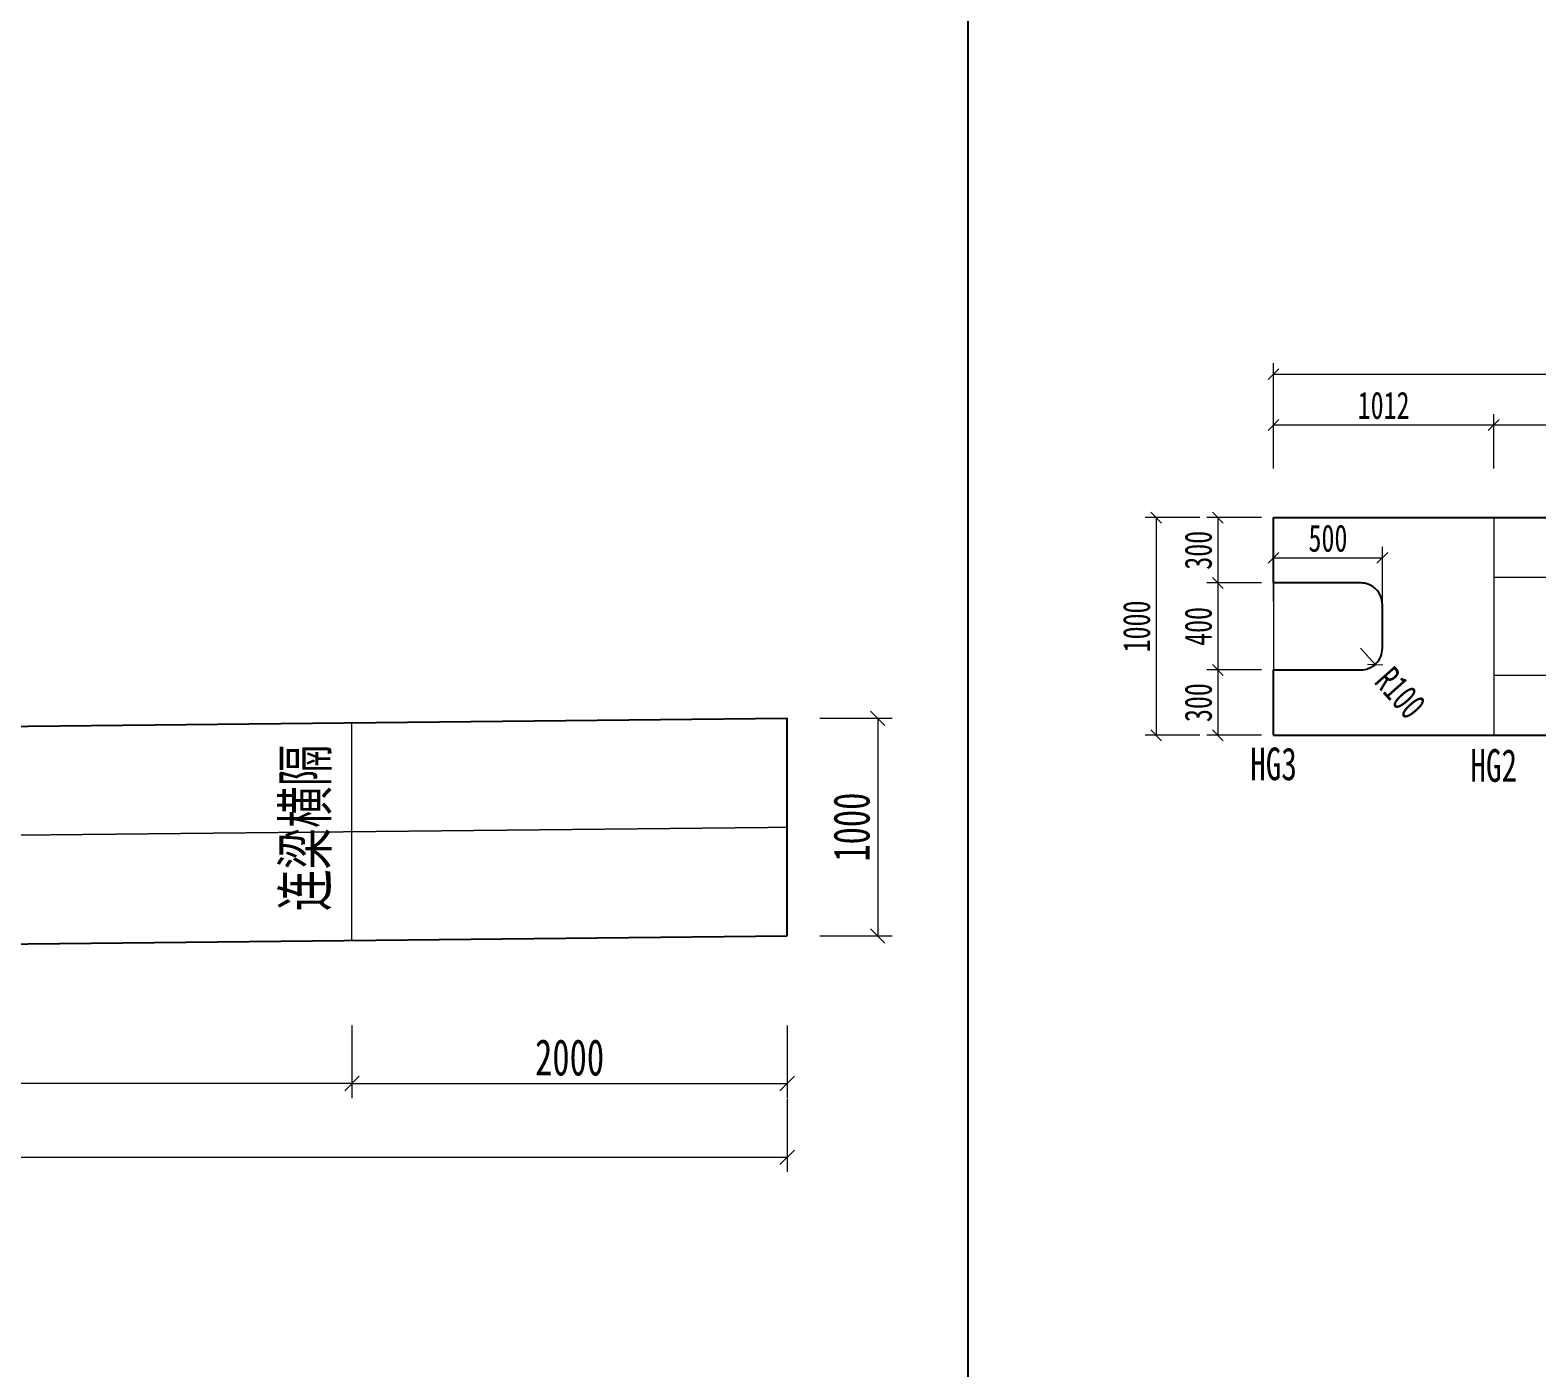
# Model space of a CAD drawing. Header units: millimetres. Extents: x -60009 to 63758, y -2164 to 95433.
# Drawn here: x 2041 to 8964, y 24024 to 30171 of the extents above; entities that cross this region are included whole.
import ezdxf
from ezdxf.enums import TextEntityAlignment as Align

# ---------------------------------------------------------------- set-up
doc = ezdxf.new("R2010")
doc.units = ezdxf.units.MM
doc.linetypes.add('CENTER2', pattern=[28.575, 19.05, -3.175, 3.175, -3.175])
doc.layers.get('Defpoints').update_dxf_attribs({"color": 8})
for name, color, linetype, lineweight in [('中心线', 2, 'CENTER2', 15), ('文字', 7, 'Continuous', 15), ('细实线', 4, 'Continuous', 15), ('钢板粗线', 1, 'Continuous', 25)]:
    doc.layers.add(name, color=color, linetype=linetype, lineweight=lineweight)
doc.styles.add('111', font='仿宋_GB2312.TTF', dxfattribs={"width": 0.7})
doc.styles.add('BM_Dim', font='仿宋_GB2312.TTF', dxfattribs={"width": 0.85})
doc.dimstyles.new('200', dxfattribs={"dimscale": 0, "dimtxt": 2.5, "dimasz": 1, "dimexe": 1, "dimexo": 1, "dimgap": 0.6, "dimtad": 1, "dimdec": 0, "dimdsep": 46, "dimtxsty": '111', "dimblk": 'OBLIQUE', "dimcen": 0, "dimclrd": 4, "dimclre": 4, "dimclrt": 4, "dimadec": 1, "dimazin": 2, "dimtfac": 1, "dimtdec": 0, "dimtix": 1, "dimtmove": 2, "dimatfit": 3, "dimfxl": 4, "dimfxlon": 1, "dimtolj": 1, "dimlwd": -1, "dimlwe": -1, "dimarcsym": 0})

# ---------------------------------------------------------------- blocks, each defined once
blk = doc.blocks.new('_Oblique')
at = {"color": 0, "linetype": 'ByBlock', "lineweight": -2}
blk.add_line((-0.5, -0.5), (0.5, 0.5), dxfattribs=at)
blk = doc.blocks.new('*D271')
at = {"layer": 'Defpoints', "color": 0, "transparency": 16777216}
for p in [(21100.9, 67033.4), (21986.2, 67032), (21099.3, 66017.4), (21984.6, 66032), (21099.2, 65919.6)]:
    blk.add_point(p, dxfattribs=at)
at = {"layer": '细实线', "color": 4, "transparency": 16777216}
for p, q in [((21099.2, 65986.3), (21099.1, 65903)), ((21984.6, 65984.9), (21984.4, 65901.5))]:
    blk.add_line(p, q, dxfattribs=at)
blk.add_arc((-34515894092.1, -21492456430780), 21492484212182.8, 89.907985640573, 89.907985642933, dxfattribs=at)
at = {"layer": '细实线', "color": 4, "transparency": 16777216, "xscale": 16.66666666666666, "yscale": 16.66666666666666, "zscale": 16.66666666666666}
for p, rotation in [((21099.1, 65919.6), 179.9079856429328), ((21984.4, 65918.2), 359.9079856405726)]:
    blk.add_blockref('_Oblique', p, dxfattribs=dict(at, rotation=rotation))
at = {"layer": '细实线', "color": 4, "transparency": 16777216, "insert": (21541.8, 65948.7), "char_height": 41.67, "attachment_point": 5, "rotation": 359.90799, "style": '111'}
blk.add_mtext('885', dxfattribs=at)
blk = doc.blocks.new('*D273')
at = {"layer": 'Defpoints', "color": 0, "transparency": 16777216}
for p in [(21101.2, 67117), (21100.9, 67033.4), (21986.2, 67032), (21099.3, 66017.4), (21984.6, 66032)]:
    blk.add_point(p, dxfattribs=at)
at = {"layer": '细实线', "color": 4, "transparency": 16777216}
for p, q in [((21100.9, 67050.4), (21101.1, 67133.7)), ((21986.3, 67049), (21986.4, 67132.3))]:
    blk.add_line(p, q, dxfattribs=at)
blk.add_arc((-34515894092.1, -21492456430780), 21492484213380.2, 89.907985640573, 89.907985642933, dxfattribs=at)
at = {"layer": '细实线', "color": 4, "transparency": 16777216, "xscale": 16.66666666666666, "yscale": 16.66666666666666, "zscale": 16.66666666666666}
for p, rotation in [((21101.1, 67117), 179.9079856429328), ((21986.4, 67115.6), 359.9079856405726)]:
    blk.add_blockref('_Oblique', p, dxfattribs=dict(at, rotation=rotation))
at = {"layer": '细实线', "color": 4, "transparency": 16777216, "insert": (21543.8, 67146.2), "char_height": 41.67, "attachment_point": 5, "rotation": 359.90799, "style": '111'}
blk.add_mtext('885', dxfattribs=at)
blk = doc.blocks.new('*D926')
at = {"layer": 'Defpoints', "color": 0, "transparency": 16777216}
for p in [(3519.9, 26028.7), (-14480.3, 25834.4), (-14480.3, 25330.3)]:
    blk.add_point(p, dxfattribs=at)
at = {"layer": '细实线', "color": 4, "transparency": 16777216}
for p, q in [((-14480.3, 25597), (-14480.3, 25263.7)), ((3519.9, 25597), (3519.9, 25263.7)), ((3519.9, 25330.3), (-14480.3, 25330.3))]:
    blk.add_line(p, q, dxfattribs=at)
at = {"layer": '细实线', "color": 4, "transparency": 16777216, "xscale": 66.66666666666666, "yscale": 66.66666666666666, "zscale": 66.66666666666666, "rotation": 180}
blk.add_blockref('_Oblique', (-14480.3, 25330.3), dxfattribs=at)
at = {"layer": '细实线', "color": 4, "transparency": 16777216, "xscale": 66.66666666666666, "yscale": 66.66666666666666, "zscale": 66.66666666666666}
blk.add_blockref('_Oblique', (3519.9, 25330.3), dxfattribs=at)
at = {"layer": '细实线', "color": 4, "transparency": 16777216, "insert": (-5480.2, 25449.6), "char_height": 166.67, "attachment_point": 5, "style": '111'}
blk.add_mtext('\\A1;6×3000', dxfattribs=at)
blk = doc.blocks.new('*D927')
at = {"layer": 'Defpoints', "color": 0, "transparency": 16777216}
for p in [(3519.9, 26135.4), (5519.9, 26135.4), (5519.9, 25330.3)]:
    blk.add_point(p, dxfattribs=at)
at = {"layer": '细实线', "color": 4, "transparency": 16777216}
for p, q in [((3519.9, 25597), (3519.9, 25263.7)), ((5519.9, 25597), (5519.9, 25263.7)), ((3519.9, 25330.3), (5519.9, 25330.3))]:
    blk.add_line(p, q, dxfattribs=at)
at = {"layer": '细实线', "color": 4, "transparency": 16777216, "xscale": 66.66666666666666, "yscale": 66.66666666666666, "zscale": 66.66666666666666, "rotation": 180}
blk.add_blockref('_Oblique', (3519.9, 25330.3), dxfattribs=at)
at = {"layer": '细实线', "color": 4, "transparency": 16777216, "xscale": 66.66666666666666, "yscale": 66.66666666666666, "zscale": 66.66666666666666}
blk.add_blockref('_Oblique', (5519.9, 25330.3), dxfattribs=at)
at = {"layer": '细实线', "color": 4, "transparency": 16777216, "insert": (4519.9, 25449.6), "char_height": 166.67, "attachment_point": 5, "style": '111'}
blk.add_mtext('\\A1;2000', dxfattribs=at)
blk = doc.blocks.new('*D928')
at = {"layer": 'Defpoints', "color": 0, "transparency": 16777216}
for p in [(5519.9, 25489.6), (-17859.2, 25430.6), (5519.9, 24991.4)]:
    blk.add_point(p, dxfattribs=at)
at = {"layer": '细实线', "color": 4, "transparency": 16777216}
for p, q in [((-17859.2, 25258.1), (-17859.2, 24924.7)), ((5519.9, 25258.1), (5519.9, 24924.7)), ((-17859.2, 24991.4), (5519.9, 24991.4))]:
    blk.add_line(p, q, dxfattribs=at)
at = {"layer": '细实线', "color": 4, "transparency": 16777216, "xscale": 66.66666666666666, "yscale": 66.66666666666666, "zscale": 66.66666666666666, "rotation": 180}
blk.add_blockref('_Oblique', (-17859.2, 24991.4), dxfattribs=at)
at = {"layer": '细实线', "color": 4, "transparency": 16777216, "xscale": 66.66666666666666, "yscale": 66.66666666666666, "zscale": 66.66666666666666}
blk.add_blockref('_Oblique', (5519.9, 24991.4), dxfattribs=at)
at = {"layer": '细实线', "color": 4, "transparency": 16777216, "insert": (-6169.6, 25110.7), "char_height": 166.67, "attachment_point": 5, "style": '111'}
blk.add_mtext('\\A1;23379', dxfattribs=at)
blk = doc.blocks.new('*D945')
at = {"layer": 'Defpoints', "color": 0, "transparency": 16777216}
for p in [(-13262.3, 28036.3), (-14260.9, 27551.3), (-13494.8, 27331.9), (5519.9, 27008.6), (-15809.6, 26790.5)]:
    blk.add_point(p, dxfattribs=at)
at = {"layer": '细实线', "color": 4, "transparency": 16777216}
blk.add_arc((-15827.4, 26790.3), 2394.6, 0.5858, 25.90744, dxfattribs=at)
at = {"layer": '细实线', "color": 4, "transparency": 16777216, "xscale": 66.66666666666666, "yscale": 66.66666666666666, "zscale": 66.66666666666666}
for p, rotation in [((-13673.4, 27836.6), 115.9074376870824), ((-13432.9, 26814.8), 270.5857953001402)]:
    blk.add_blockref('_Oblique', p, dxfattribs=dict(at, rotation=rotation))
at = {"layer": '细实线', "color": 4, "transparency": 16777216, "insert": (-13380.4, 27366.4), "char_height": 166.667, "attachment_point": 5, "rotation": 283.24662, "style": '111'}
blk.add_mtext('\\A1;25.3%%d', dxfattribs=at)
blk = doc.blocks.new('*D947')
at = {"layer": 'Defpoints', "color": 0, "transparency": 16777216}
for p in [(5519.9, 27008.6), (5519.9, 26008.6), (5935.5, 26008.6)]:
    blk.add_point(p, dxfattribs=at)
at = {"layer": '细实线', "color": 4, "transparency": 16777216}
for p, q in [((5668.9, 27008.6), (6002.2, 27008.6)), ((5935.5, 27008.6), (5935.5, 26008.6)), ((5668.9, 26008.6), (6002.2, 26008.6))]:
    blk.add_line(p, q, dxfattribs=at)
at = {"layer": '细实线', "color": 4, "transparency": 16777216, "xscale": 66.66666666666666, "yscale": 66.66666666666666, "zscale": 66.66666666666666}
for p, rotation in [((5935.5, 27008.6), 90), ((5935.5, 26008.6), 270)]:
    blk.add_blockref('_Oblique', p, dxfattribs=dict(at, rotation=rotation))
at = {"layer": '细实线', "color": 4, "transparency": 16777216, "insert": (5816.2, 26508.6), "char_height": 166.67, "attachment_point": 5, "rotation": 90, "style": '111'}
blk.add_mtext('\\A1;1000', dxfattribs=at)
blk = doc.blocks.new('*D1131')
at = {"layer": 'Defpoints', "color": 0, "transparency": 16777216}
for p in [(7754.2, 27930.8), (7214.8, 26930.8), (7754.2, 26930.8)]:
    blk.add_point(p, dxfattribs=at)
at = {"layer": '细实线', "color": 4, "transparency": 16777216}
for p, q in [((7414.8, 27930.8), (7164.8, 27930.8)), ((7214.8, 27930.8), (7214.8, 26930.8)), ((7414.8, 26930.8), (7164.8, 26930.8))]:
    blk.add_line(p, q, dxfattribs=at)
at = {"layer": '细实线', "color": 4, "transparency": 16777216, "xscale": 50, "yscale": 50, "zscale": 50}
for p, rotation in [((7214.8, 27930.8), 90), ((7214.8, 26930.8), 270)]:
    blk.add_blockref('_Oblique', p, dxfattribs=dict(at, rotation=rotation))
at = {"layer": '细实线', "color": 4, "transparency": 16777216, "insert": (7125.4, 27430.8), "char_height": 125, "attachment_point": 5, "rotation": 90, "style": '111'}
blk.add_mtext('\\A1;1000', dxfattribs=at)
blk = doc.blocks.new('*D1132')
at = {"layer": 'Defpoints', "color": 0, "transparency": 16777216}
for p in [(7754.2, 27930.8), (7498.4, 27630.8), (7754.2, 27630.8)]:
    blk.add_point(p, dxfattribs=at)
at = {"layer": '细实线', "color": 4, "transparency": 16777216}
for p, q in [((7698.4, 27930.8), (7448.4, 27930.8)), ((7498.4, 27930.8), (7498.4, 27630.8)), ((7698.4, 27630.8), (7448.4, 27630.8))]:
    blk.add_line(p, q, dxfattribs=at)
at = {"layer": '细实线', "color": 4, "transparency": 16777216, "xscale": 50, "yscale": 50, "zscale": 50}
for p, rotation in [((7498.4, 27930.8), 90), ((7498.4, 27630.8), 270)]:
    blk.add_blockref('_Oblique', p, dxfattribs=dict(at, rotation=rotation))
at = {"layer": '细实线', "color": 4, "transparency": 16777216, "insert": (7408.9, 27780.8), "char_height": 125, "attachment_point": 5, "rotation": 90, "style": '111'}
blk.add_mtext('\\A1;300', dxfattribs=at)
blk = doc.blocks.new('*D1133')
at = {"layer": 'Defpoints', "color": 0, "transparency": 16777216}
for p in [(7754.2, 27630.8), (7498.4, 27230.8), (7754.2, 27230.8)]:
    blk.add_point(p, dxfattribs=at)
at = {"layer": '细实线', "color": 4, "transparency": 16777216}
for p, q in [((7698.4, 27630.8), (7448.4, 27630.8)), ((7498.4, 27630.8), (7498.4, 27230.8)), ((7698.4, 27230.8), (7448.4, 27230.8))]:
    blk.add_line(p, q, dxfattribs=at)
at = {"layer": '细实线', "color": 4, "transparency": 16777216, "xscale": 50, "yscale": 50, "zscale": 50}
for p, rotation in [((7498.4, 27630.8), 90), ((7498.4, 27230.8), 270)]:
    blk.add_blockref('_Oblique', p, dxfattribs=dict(at, rotation=rotation))
at = {"layer": '细实线', "color": 4, "transparency": 16777216, "insert": (7408.9, 27430.8), "char_height": 125, "attachment_point": 5, "rotation": 90, "style": '111'}
blk.add_mtext('\\A1;400', dxfattribs=at)
blk = doc.blocks.new('*D1134')
at = {"layer": 'Defpoints', "color": 0, "transparency": 16777216}
for p in [(7754.2, 27230.8), (7498.4, 26930.8), (7754.2, 26930.8)]:
    blk.add_point(p, dxfattribs=at)
at = {"layer": '细实线', "color": 4, "transparency": 16777216}
for p, q in [((7698.4, 27230.8), (7448.4, 27230.8)), ((7498.4, 27230.8), (7498.4, 26930.8)), ((7698.4, 26930.8), (7448.4, 26930.8))]:
    blk.add_line(p, q, dxfattribs=at)
at = {"layer": '细实线', "color": 4, "transparency": 16777216, "xscale": 50, "yscale": 50, "zscale": 50}
for p, rotation in [((7498.4, 27230.8), 90), ((7498.4, 26930.8), 270)]:
    blk.add_blockref('_Oblique', p, dxfattribs=dict(at, rotation=rotation))
at = {"layer": '细实线', "color": 4, "transparency": 16777216, "insert": (7408.9, 27080.8), "char_height": 125, "attachment_point": 5, "rotation": 90, "style": '111'}
blk.add_mtext('\\A1;300', dxfattribs=at)
blk = doc.blocks.new('*D1135')
at = {"layer": 'Defpoints', "color": 0, "transparency": 16777216}
for p in [(8254.2, 27746), (7754.2, 27408.7), (8254.2, 27394.5)]:
    blk.add_point(p, dxfattribs=at)
at = {"layer": '细实线', "color": 4, "transparency": 16777216}
for p, q in [((7754.2, 27546), (7754.2, 27796)), ((8254.2, 27546), (8254.2, 27796)), ((7754.2, 27746), (8254.2, 27746))]:
    blk.add_line(p, q, dxfattribs=at)
at = {"layer": '细实线', "color": 4, "transparency": 16777216, "xscale": 50, "yscale": 50, "zscale": 50, "rotation": 180}
blk.add_blockref('_Oblique', (7754.2, 27746), dxfattribs=at)
at = {"layer": '细实线', "color": 4, "transparency": 16777216, "xscale": 50, "yscale": 50, "zscale": 50}
blk.add_blockref('_Oblique', (8254.2, 27746), dxfattribs=at)
at = {"layer": '细实线', "color": 4, "transparency": 16777216, "insert": (8004.2, 27835.5), "char_height": 125, "attachment_point": 5, "style": '111'}
blk.add_mtext('\\A1;500', dxfattribs=at)
blk = doc.blocks.new('*D1136')
at = {"layer": 'Defpoints', "color": 0, "transparency": 16777216}
for p in [(8154.2, 27330.8), (8220.6, 27256.1)]:
    blk.add_point(p, dxfattribs=at)
at = {"layer": '细实线', "color": 4, "transparency": 16777216}
for p, q in [((8220.6, 27256.1), (8154.2, 27330.8)), ((8154.2, 27330.8), (8220.6, 27256.1))]:
    blk.add_line(p, q, dxfattribs=at)
at = {"layer": '细实线', "color": 4, "transparency": 16777216, "xscale": 50, "yscale": 50, "zscale": 50, "rotation": 311.6392687981489}
blk.add_blockref('_Oblique', (8220.6, 27256.1), dxfattribs=at)
at = {"layer": '细实线', "color": 4, "transparency": 16777216, "insert": (8336.8, 27125.4), "char_height": 125, "attachment_point": 5, "rotation": 311.63927, "style": '111'}
blk.add_mtext('\\A1;R100', dxfattribs=at)
blk = doc.blocks.new('*D1137')
at = {"layer": 'Defpoints', "color": 0, "transparency": 16777216}
for p in [(8765.7, 28356.5), (7754.2, 27930.8), (8765.7, 27930.8)]:
    blk.add_point(p, dxfattribs=at)
at = {"layer": '细实线', "color": 4, "transparency": 16777216}
for p, q in [((7754.2, 28156.5), (7754.2, 28406.5)), ((8765.7, 28156.5), (8765.7, 28406.5)), ((7754.2, 28356.5), (8765.7, 28356.5))]:
    blk.add_line(p, q, dxfattribs=at)
at = {"layer": '细实线', "color": 4, "transparency": 16777216, "xscale": 50, "yscale": 50, "zscale": 50, "rotation": 180}
blk.add_blockref('_Oblique', (7754.2, 28356.5), dxfattribs=at)
at = {"layer": '细实线', "color": 4, "transparency": 16777216, "xscale": 50, "yscale": 50, "zscale": 50}
blk.add_blockref('_Oblique', (8765.7, 28356.5), dxfattribs=at)
at = {"layer": '细实线', "color": 4, "transparency": 16777216, "insert": (8259.9, 28446), "char_height": 125, "attachment_point": 5, "style": '111'}
blk.add_mtext('\\A1;1012', dxfattribs=at)
blk = doc.blocks.new('*D1138')
at = {"layer": 'Defpoints', "color": 0, "transparency": 16777216}
for p in [(10120.3, 28356.5), (8765.7, 27930.8), (10120.3, 27930.8)]:
    blk.add_point(p, dxfattribs=at)
at = {"layer": '细实线', "color": 4, "transparency": 16777216}
for p, q in [((8765.7, 28156.5), (8765.7, 28406.5)), ((10120.3, 28156.5), (10120.3, 28406.5)), ((8765.7, 28356.5), (10120.3, 28356.5))]:
    blk.add_line(p, q, dxfattribs=at)
at = {"layer": '细实线', "color": 4, "transparency": 16777216, "xscale": 50, "yscale": 50, "zscale": 50, "rotation": 180}
blk.add_blockref('_Oblique', (8765.7, 28356.5), dxfattribs=at)
at = {"layer": '细实线', "color": 4, "transparency": 16777216, "xscale": 50, "yscale": 50, "zscale": 50}
blk.add_blockref('_Oblique', (10120.3, 28356.5), dxfattribs=at)
at = {"layer": '细实线', "color": 4, "transparency": 16777216, "insert": (9443, 28446), "char_height": 125, "attachment_point": 5, "style": '111'}
blk.add_mtext('\\A1;1355', dxfattribs=at)
blk = doc.blocks.new('*D1143')
at = {"layer": 'Defpoints', "color": 0, "transparency": 16777216}
for p in [(17086.4, 28590.1), (7754.2, 28164.4), (17086.4, 27930.8)]:
    blk.add_point(p, dxfattribs=at)
at = {"layer": '细实线', "color": 4, "transparency": 16777216}
for p, q in [((7754.2, 28390.1), (7754.2, 28640.1)), ((17086.4, 28390.1), (17086.4, 28640.1)), ((7754.2, 28590.1), (17086.4, 28590.1))]:
    blk.add_line(p, q, dxfattribs=at)
at = {"layer": '细实线', "color": 4, "transparency": 16777216, "xscale": 50, "yscale": 50, "zscale": 50, "rotation": 180}
blk.add_blockref('_Oblique', (7754.2, 28590.1), dxfattribs=at)
at = {"layer": '细实线', "color": 4, "transparency": 16777216, "xscale": 50, "yscale": 50, "zscale": 50}
blk.add_blockref('_Oblique', (17086.4, 28590.1), dxfattribs=at)
at = {"layer": '细实线', "color": 4, "transparency": 16777216, "insert": (12420.3, 28679.6), "char_height": 125, "attachment_point": 5, "style": '111'}
blk.add_mtext('\\A1;9332', dxfattribs=at)

msp = doc.modelspace()

# ---------------------------------------------------------------- linework, layer by layer
at = {"layer": 'Defpoints'}
msp.add_lwpolyline([(-19316.8, 34560.8), (6349.8, 34560.8), (6349.8, 17507.5), (-19316.8, 17507.5)], close=True, dxfattribs=at)
at = {"layer": '中心线', "ltscale": 0.15}
for p, q in [((7754.2, 27930.8), (7754.2, 26930.8)), ((8765.7, 27930.8), (8765.7, 26930.8)), ((17086.4, 27655.8), (8765.7, 27655.8)), ((17086.4, 27205.8), (8765.7, 27205.8)), ((3519.9, 25988.2), (3519.9, 26988.2)), ((-17980.1, 26268.3), (5519.9, 26508.6))]:
    msp.add_line(p, q, dxfattribs=at)
at = {"layer": '钢板粗线'}
for p, q in [((7754.2, 27930.8), (17086.4, 27930.8)), ((-15809.6, 26790.5), (5519.9, 27008.6)), ((5519.9, 26008.6), (5519.9, 27008.6)), ((7754.2, 26930.8), (17086.4, 26930.8)), ((-17859.2, 25769.6), (5519.9, 26008.6))]:
    msp.add_line(p, q, dxfattribs=at)
msp.add_lwpolyline([(7754.2, 26930.8), (7754.2, 27230.8), (8154.2, 27230.8, 0.414214), (8254.2, 27330.8), (8254.2, 27530.8, 0.414214), (8154.2, 27630.8), (7754.2, 27630.8), (7754.2, 27930.8)], format="xyb", dxfattribs=at)

# ---------------------------------------------------------------- texts
at = {"layer": '文字', "style": 'BM_Dim', "width": 0.7}
msp.add_text('连梁横隔', height=200, rotation=90, dxfattribs=at).set_placement((3464.2, 26504.9), align=Align.BOTTOM_CENTER)
for s, p in [('HG3', (7754.2, 26679.3)), ('HG2', (8765.7, 26671.9))]:
    msp.add_text(s, height=150, dxfattribs=at).set_placement(p, align=Align.BOTTOM_CENTER)

# ---------------------------------------------------------------- dimensions: what is measured, and where the dimension line sits
at = {"layer": '细实线'}
for base, picture, middle in [((21101.2, 67117), '*D273', (21543.8, 67146.2)), ((21099.2, 65919.6), '*D271', (21541.8, 65948.7))]:
    dim = msp.add_angular_dim_2l(base=base, line1=((21099.3, 66017.4), (21100.9, 67033.4)), line2=((21986.2, 67032), (21984.6, 66032)), text='885', dimstyle='200', override={"dimscale": 16.666667, "dimtxsty": '111', "dimblk": 'Oblique'}, dxfattribs=at)
    dim.commit()
    dim.dimension.update_dxf_attribs({"geometry": picture, "text_midpoint": middle})
for base, p1, p2, override, picture, middle in [((17086.4, 28590.1), (7754.2, 28164.4), (17086.4, 27930.8), {"dimscale": 50, "dimblk": 'Oblique'}, '*D1143', (12420.3, 28679.6)), ((8765.7146, 28356.4999), (7754.155, 27930.7973), (8765.7146, 27930.7973), {"dimscale": 50, "dimblk": 'Oblique'}, '*D1137', (8259.9348, 28445.9594)), ((10120.3, 28356.5), (8765.7, 27930.8), (10120.3, 27930.8), {"dimscale": 50, "dimblk": 'Oblique'}, '*D1138', (9443, 28446)), ((8254.2, 27746), (7754.2, 27408.7), (8254.2, 27394.5), {"dimscale": 50, "dimblk": 'Oblique'}, '*D1135', (8004.2, 27835.5)), ((5519.9, 25330.3), (3519.9, 26135.4), (5519.9, 26135.4), {"dimscale": 66.666667, "dimblk": 'Oblique'}, '*D927', (4519.9, 25449.6)), ((5519.9, 24991.4), (-17859.2, 25430.6), (5519.9, 25489.6), {"dimscale": 66.666667, "dimblk": 'Oblique'}, '*D928', (-6169.6, 25110.7))]:
    dim = msp.add_linear_dim(base=base, p1=p1, p2=p2, dimstyle='200', override=override, dxfattribs=at)
    dim.commit()
    dim.dimension.update_dxf_attribs({"geometry": picture, "text_midpoint": middle})
dim = msp.add_angular_dim_2l(base=(-13494.8, 27331.9), line1=((-13262.3, 28036.3), (-14260.9, 27551.3)), line2=((-15809.6, 26790.5), (5519.9, 27008.6)), dimstyle='200', override={"dimscale": 66.666667, "dimblk": 'Oblique'}, dxfattribs=at)
dim.commit()
dim.dimension.update_dxf_attribs({"geometry": '*D945', "text_midpoint": (-13380.4, 27366.4)})
for base, p1, p2, override, picture, middle in [((7214.8, 26930.8), (7754.2, 27930.8), (7754.2, 26930.8), {"dimscale": 50}, '*D1131', (7125.4, 27430.8)), ((7498.4, 27630.8), (7754.2, 27930.8), (7754.2, 27630.8), {"dimscale": 50}, '*D1132', (7408.9, 27780.8)), ((7498.4, 27230.8), (7754.2, 27630.8), (7754.2, 27230.8), {"dimscale": 50}, '*D1133', (7408.9, 27430.8)), ((7498.4, 26930.8), (7754.2, 27230.8), (7754.2, 26930.8), {"dimscale": 50}, '*D1134', (7408.9, 27080.8)), ((5935.5, 26008.6), (5519.9, 27008.6), (5519.9, 26008.6), {"dimscale": 66.666667, "dimblk": 'Oblique'}, '*D947', (5816.2, 26508.6))]:
    dim = msp.add_linear_dim(base=base, p1=p1, p2=p2, angle=90, dimstyle='200', override=override, dxfattribs=at)
    dim.commit()
    dim.dimension.update_dxf_attribs({"geometry": picture, "text_midpoint": middle})
dim = msp.add_radius_dim(center=(8154.2, 27330.8), mpoint=(8220.6, 27256.1), dimstyle='200', override={"dimscale": 50, "dimblk": 'Oblique'}, dxfattribs=at)
dim.commit()
dim.dimension.update_dxf_attribs({"geometry": '*D1136', "text_midpoint": (8336.8, 27125.4), "dimtype": 164})
dim = msp.add_linear_dim(base=(-14480.3, 25330.3), p1=(3519.9, 26028.7), p2=(-14480.3, 25834.4), angle=180, text='6×3000', dimstyle='200', override={"dimscale": 66.666667, "dimtxsty": '111', "dimblk": 'Oblique'}, dxfattribs=at)
dim.commit()
dim.dimension.update_dxf_attribs({"geometry": '*D926', "text_midpoint": (-5480.2, 25449.6)})

doc.saveas('drawing.dxf')
